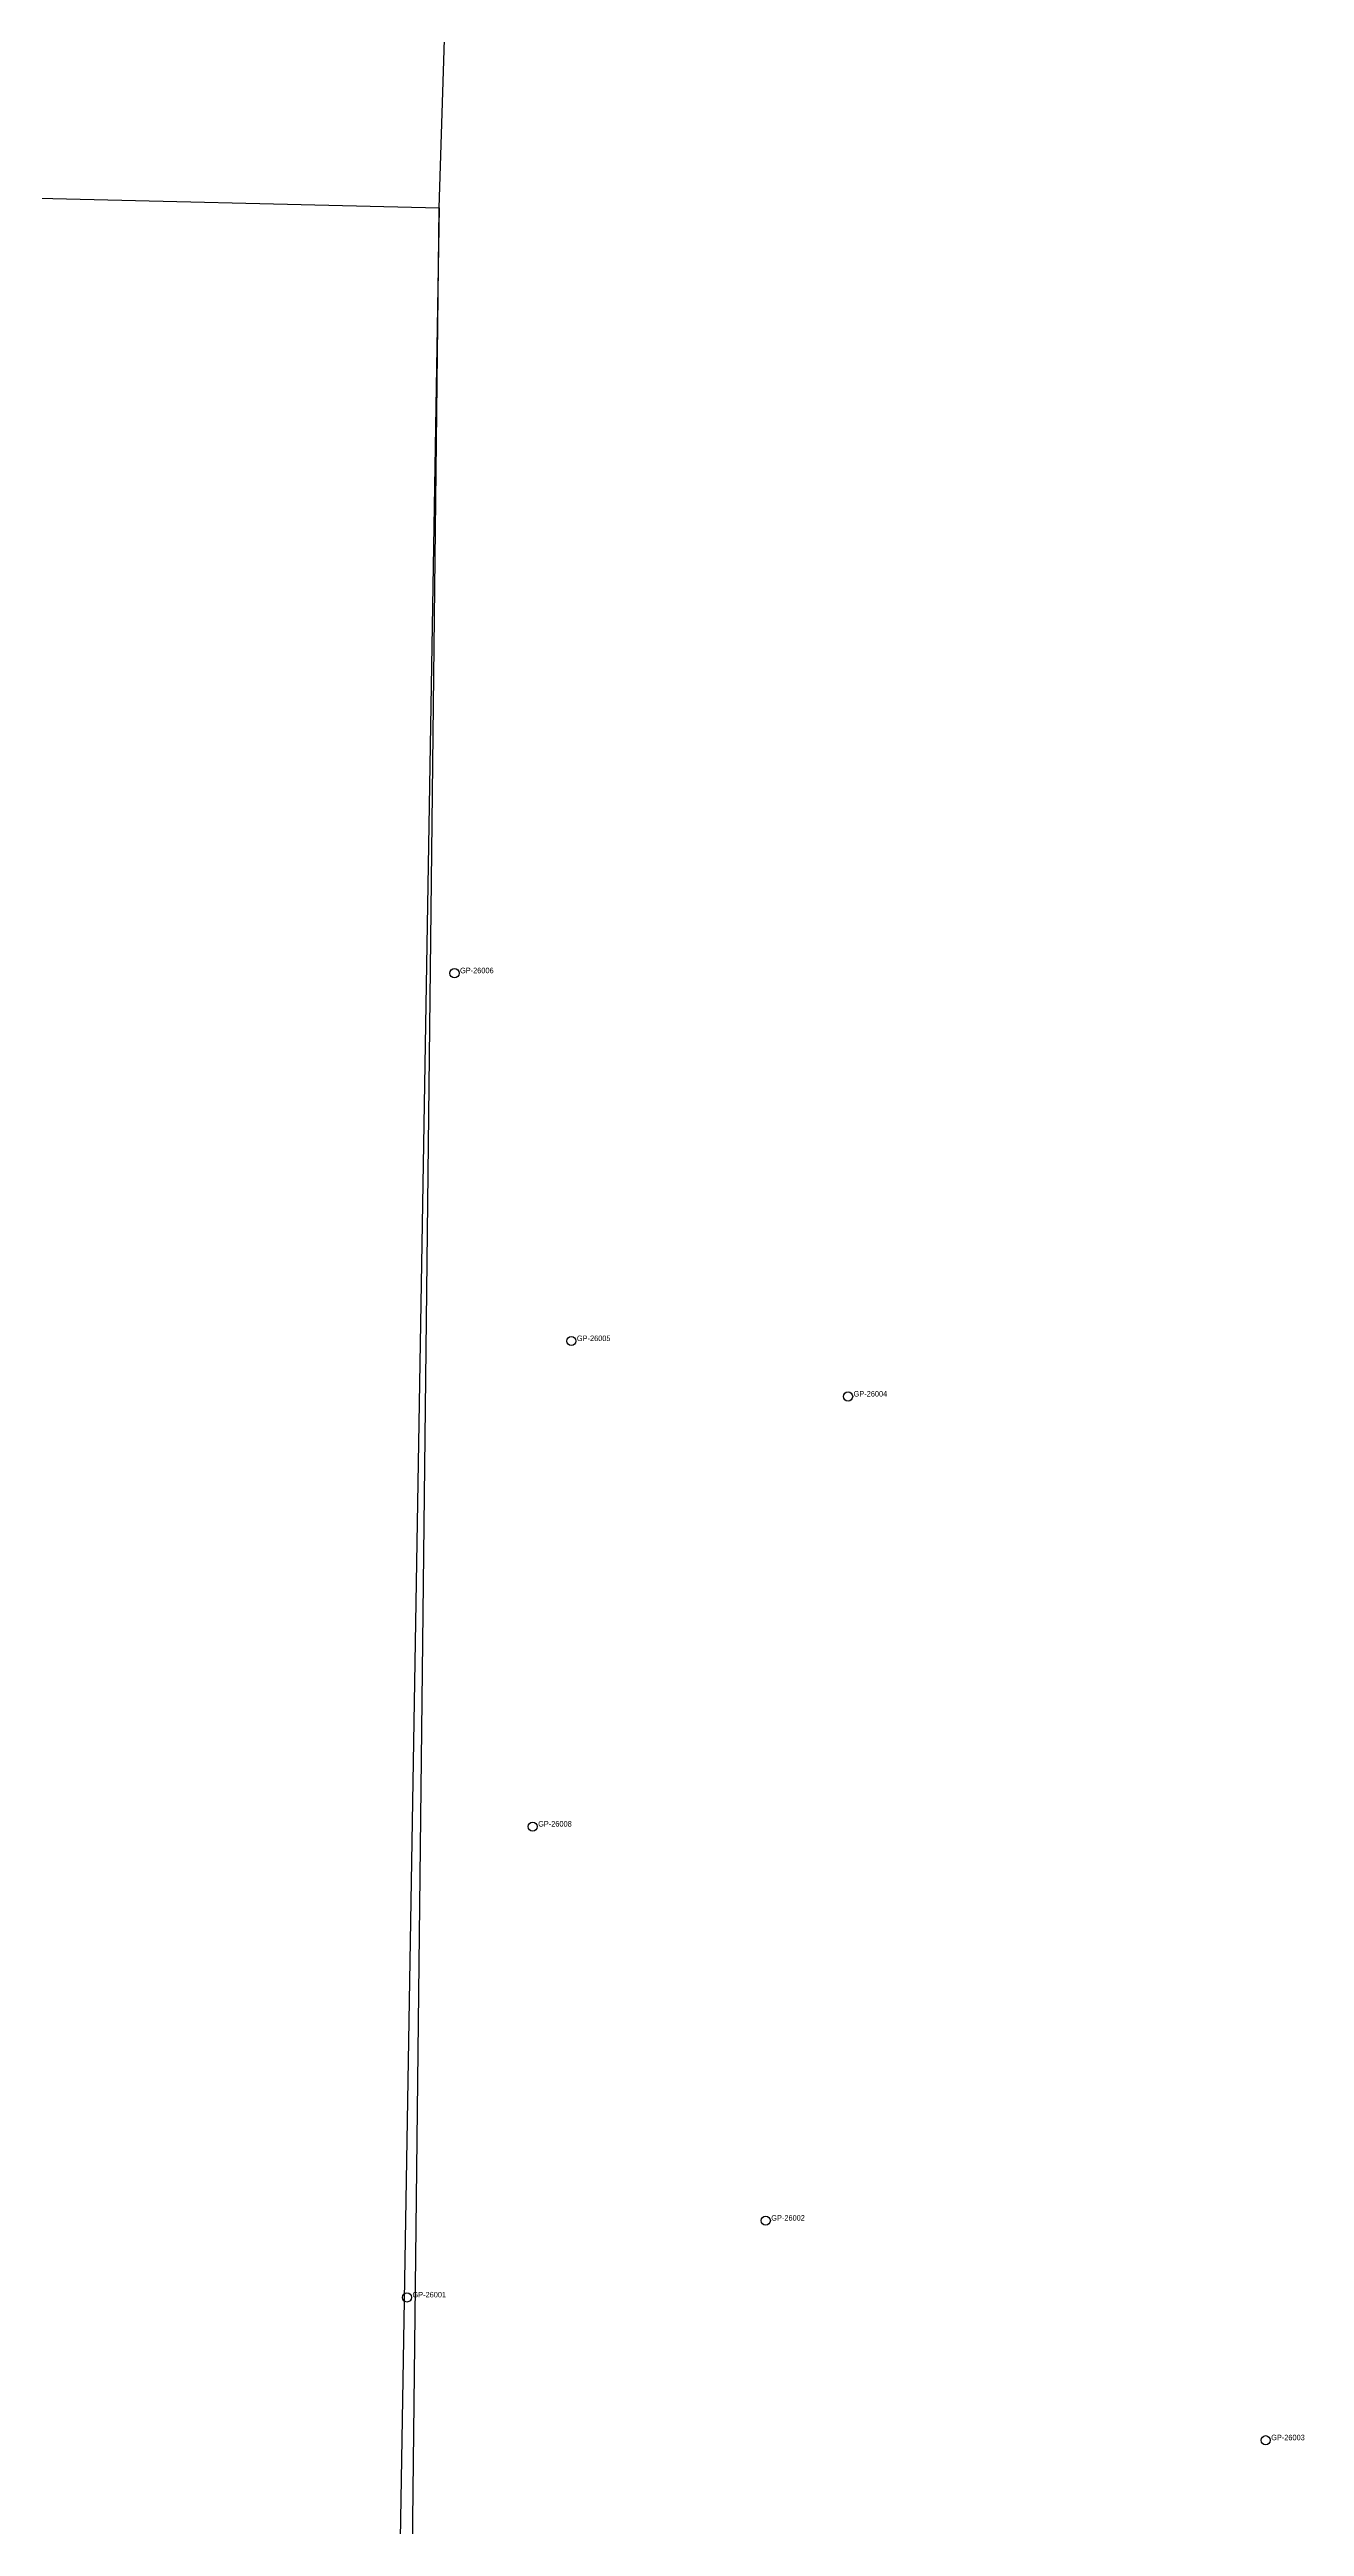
# Model space of a CAD drawing. Header units: metres. Extents: x 349851 to 356508, y 5081209 to 5089964.
# Drawn here: x 352683 to 353366, y 5086820 to 5088168 of the extents above; entities that cross this region are included whole.
import ezdxf

# ---------------------------------------------------------------- set-up
doc = ezdxf.new("R2010")
doc.units = ezdxf.units.M

msp = doc.modelspace()

# ---------------------------------------------------------------- linework, layer by layer
at = {"layer": 'HOLE_2026'}
for centre in [(352903.22, 5087665.37), (352966.83, 5087465.08), (353117.45, 5087434.88), (352945.73, 5087200.71), (353072.63, 5086986.16), (352877.31, 5086944.35), (353344.76, 5086866.58)]:
    msp.add_circle(centre, 2.5, dxfattribs=at)
at = {"layer": 'LIC_17716'}
for p, q in [((352894.83, 5088082.21), (352955.67, 5089964.42)), ((352880.01, 5086785.63), (352894.83, 5088082.21))]:
    msp.add_line(p, q, dxfattribs=at)
at = {"layer": 'LIC_17717'}
for p, q in [((351467.98, 5088116.34), (352894.83, 5088082.21)), ((352894.83, 5088082.21), (352857.26, 5085829.7))]:
    msp.add_line(p, q, dxfattribs=at)

# ---------------------------------------------------------------- texts
at = {"layer": 'HOLE_2026'}
for s, p in [('GP-26006', (352906.22, 5087665.37)), ('GP-26005', (352969.83, 5087465.08)), ('GP-26004', (353120.45, 5087434.88)), ('GP-26008', (352948.73, 5087200.71)), ('GP-26002', (353075.63, 5086986.16)), ('GP-26001', (352880.31, 5086944.35)), ('GP-26003', (353347.76, 5086866.58))]:
    msp.add_text(s, height=3, dxfattribs=at).set_placement(p)

doc.saveas('drawing.dxf')
